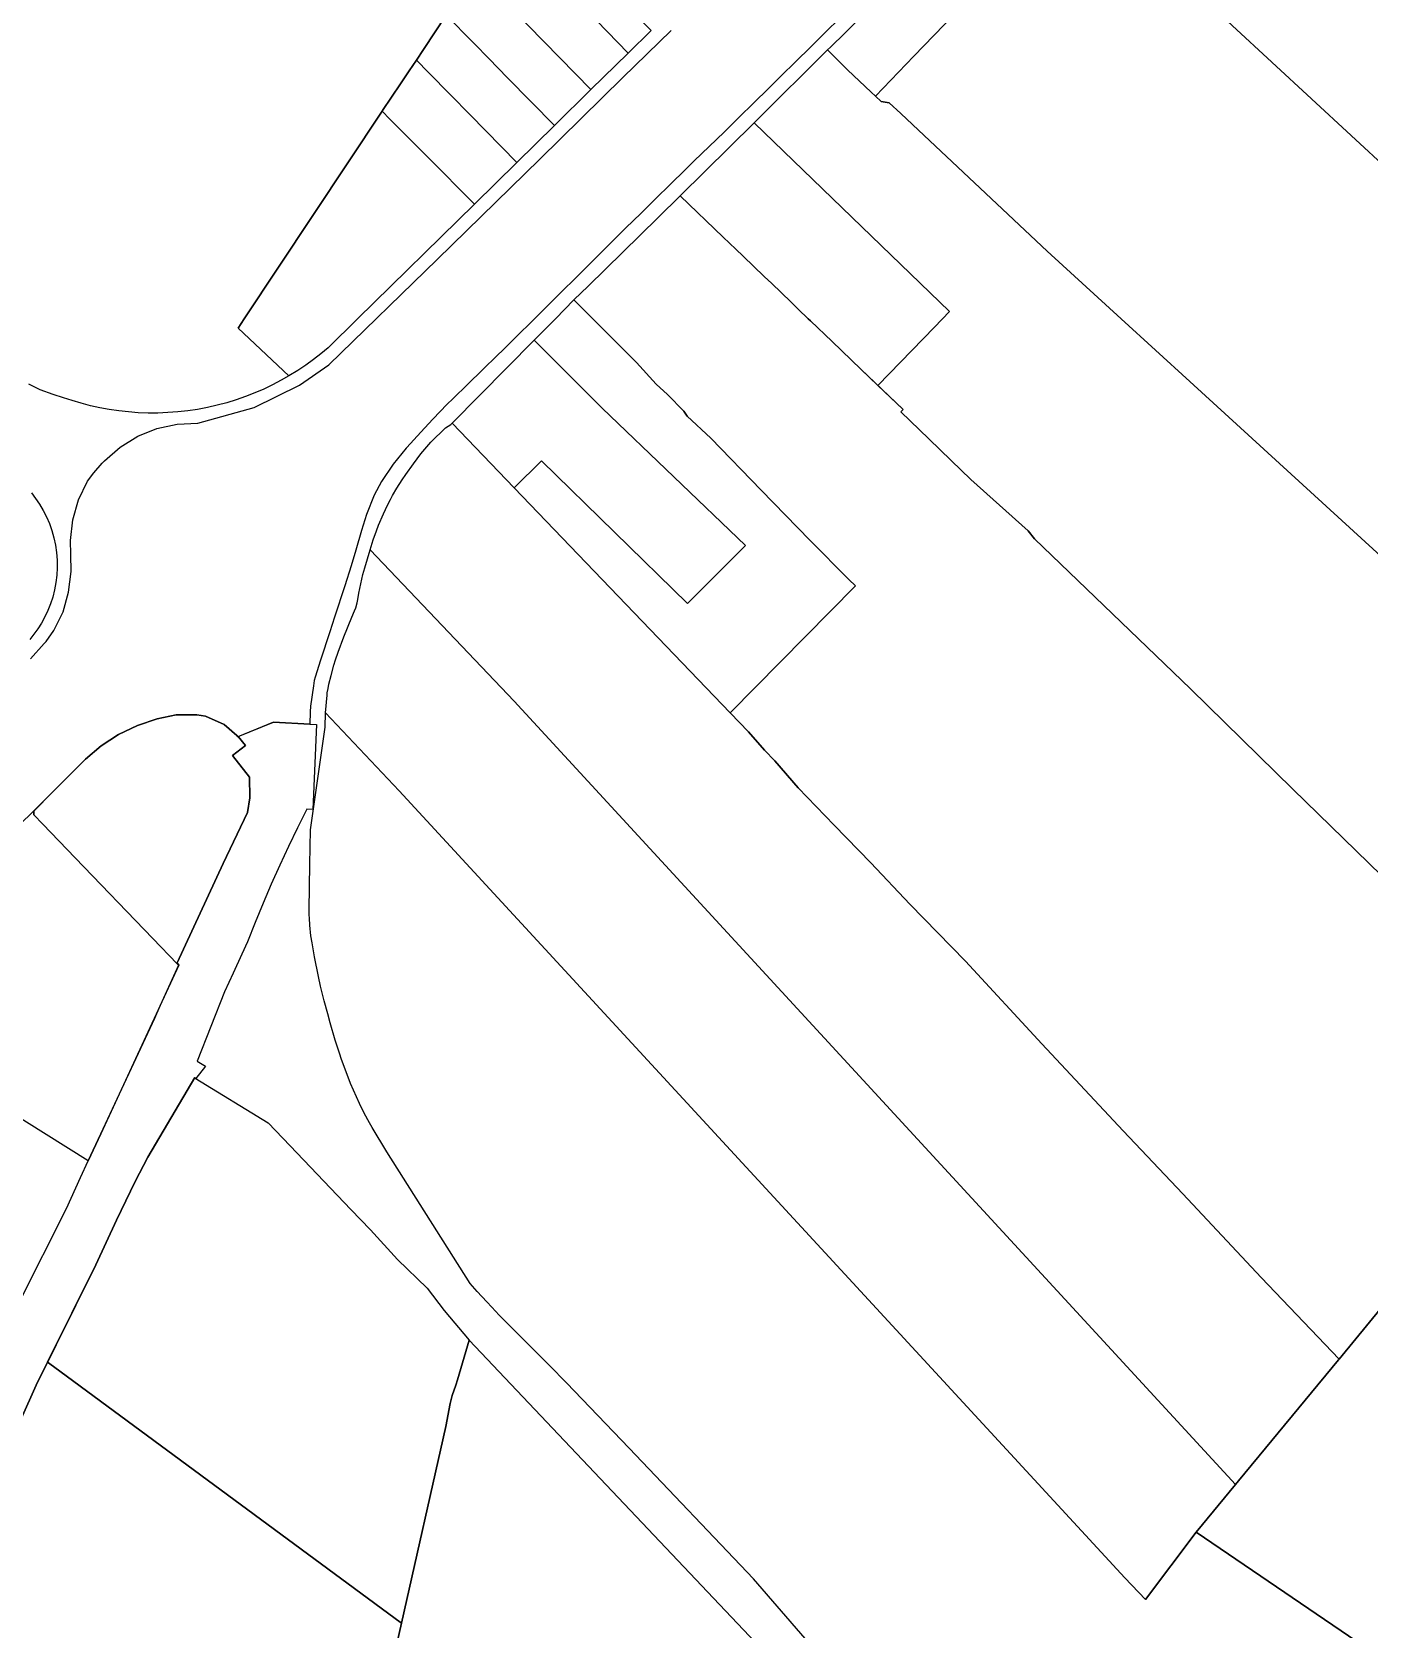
# Model space of a CAD drawing. Header units: metres. Extents: x 3 to 1005126, y 39 to 4383651.
# Drawn here: x 491007.3 to 491200.4, y 4370606 to 4370836.7 of the extents above; entities that cross this region are included whole.
import ezdxf

# ---------------------------------------------------------------- set-up
doc = ezdxf.new("R2010")
doc.units = ezdxf.units.M
doc.header["$MEASUREMENT"] = 0
doc.layers.add('TM_Llucmajor', color=7, linetype='Continuous')

msp = doc.modelspace()

# ---------------------------------------------------------------- linework, layer by layer
at = {"layer": 'TM_Llucmajor', "linetype": 'Continuous', "flags": 128}
for points in [[(491151.97, 4370864.09), (491152.62, 4370864.76), (491181.33, 4370894.32), (491194.5, 4370881.55), (491202.1, 4370874.51), (491213.77, 4370863.63), (491223.85, 4370854.28), (491237.74, 4370841.61), (491251.6, 4370828.64), (491258.52, 4370821.84), (491272.51, 4370808.95), (491281.95, 4370800.04), (491287.11, 4370795.23), (491288.36, 4370794.06), (491289.56, 4370793.23), (491298.47, 4370784.51), (491299.83, 4370783.16), (491303.93, 4370780.06), (491296.48, 4370770.17), (491279.62, 4370747.7), (491278.89, 4370746.73), (491226.44, 4370795.23), (491151.97, 4370864.09)], [(491129.08, 4370827.39), (491134.62, 4370833.14), (491140.47, 4370839.17), (491143.59, 4370842.38), (491137.07, 4370848.75), (491151.97, 4370864.09), (491226.44, 4370795.23), (491278.89, 4370746.73), (491277.88, 4370745.38), (491252.91, 4370714.49), (491224.56, 4370740.38), (491174.47, 4370786.18), (491164.57, 4370795.23), (491153.91, 4370804.98), (491136.13, 4370821.72), (491132.76, 4370824.87), (491131.09, 4370826.43), (491129.93, 4370826.6), (491129.08, 4370827.39)], [(491071.25, 4370845.38), (491073.41, 4370848.74), (491074.03, 4370849.71), (491075.49, 4370851.99), (491077, 4370850.44), (491077.18, 4370850.25), (491078.46, 4370848.94), (491078.99, 4370848.4), (491082.76, 4370844.52), (491087.28, 4370839.85), (491093.35, 4370833.59), (491087.99, 4370828.32), (491081.22, 4370835.21), (491076.45, 4370840.09), (491073.85, 4370842.74), (491071.25, 4370845.38)], [(491122.18, 4370834.07), (491122.6, 4370834.48), (491124.69, 4370836.54), (491127.66, 4370839.47), (491133.86, 4370845.59), (491137.07, 4370848.75), (491143.59, 4370842.38), (491140.47, 4370839.17), (491134.62, 4370833.14), (491129.08, 4370827.39), (491128.48, 4370827.95), (491125.03, 4370831.17), (491123.31, 4370832.92), (491122.18, 4370834.07)], [(491067.09, 4370839.08), (491068.15, 4370840.7), (491069.85, 4370843.27), (491071.25, 4370845.38), (491073.85, 4370842.74), (491076.45, 4370840.09), (491081.22, 4370835.21), (491087.99, 4370828.32), (491082.72, 4370823.15), (491075.96, 4370830.04), (491073.24, 4370832.82), (491071.18, 4370834.92), (491069.4, 4370836.74), (491068.65, 4370837.5), (491068.53, 4370837.61), (491067.09, 4370839.08)], [(491096.68, 4370836.85), (491093.35, 4370833.59), (491087.28, 4370839.85), (491090.12, 4370843.53), (491096.68, 4370836.85)], [(491062.8, 4370832.58), (491063.81, 4370834.11), (491067.09, 4370839.08), (491068.53, 4370837.61), (491068.65, 4370837.5), (491069.4, 4370836.74), (491071.18, 4370834.92), (491073.24, 4370832.82), (491075.96, 4370830.04), (491082.72, 4370823.15), (491077.29, 4370817.82), (491070.55, 4370824.7), (491067.72, 4370827.58), (491064.53, 4370830.81), (491062.8, 4370832.58)], [(491057.83, 4370825.23), (491057.88, 4370825.3), (491060.47, 4370829.14), (491061.75, 4370831.02), (491062.8, 4370832.58), (491064.53, 4370830.81), (491067.72, 4370827.58), (491070.55, 4370824.7), (491077.29, 4370817.82), (491071.17, 4370811.8), (491064.39, 4370818.64), (491061.56, 4370821.48), (491058.97, 4370824.08), (491057.83, 4370825.23)], [(491044.38, 4370786.97), (491037.02, 4370793.89), (491037.91, 4370795.23), (491057.83, 4370825.23), (491058.97, 4370824.08), (491061.56, 4370821.48), (491064.39, 4370818.64), (491071.17, 4370811.8), (491054.3, 4370795.23), (491050.03, 4370791.04), (491049, 4370790.18), (491047.92, 4370789.34), (491046.81, 4370788.54), (491045.67, 4370787.76), (491044.38, 4370786.97)], [(491129.45, 4370785.59), (491126.96, 4370787.97), (491122.81, 4370791.95), (491119.72, 4370794.91), (491119.39, 4370795.23), (491117.93, 4370796.63), (491117.65, 4370796.89), (491116.85, 4370797.66), (491114.1, 4370800.3), (491113.03, 4370801.32), (491109.96, 4370804.25), (491108.9, 4370805.27), (491107.1, 4370807), (491100.87, 4370812.98), (491111.57, 4370823.55), (491139.78, 4370796.28), (491137.62, 4370794.04), (491129.45, 4370785.59)], [(491076.92, 4370770.79), (491080.85, 4370774.71), (491101.92, 4370754.12), (491110.31, 4370762.47), (491089.61, 4370782.31), (491079.79, 4370792.12), (491082.86, 4370795.23), (491085.54, 4370797.94), (491088.26, 4370795.23), (491094.57, 4370788.92), (491097.43, 4370785.77), (491099.03, 4370784.31), (491101.39, 4370781.9), (491101.91, 4370781.15), (491105.31, 4370777.98), (491112.59, 4370770.49), (491119.62, 4370763.24), (491125.23, 4370757.55), (491126.21, 4370756.64), (491108.1, 4370738.33), (491076.92, 4370770.79)], [(491067.94, 4370780.14), (491079.79, 4370792.12), (491089.61, 4370782.31), (491110.31, 4370762.47), (491101.92, 4370754.12), (491080.85, 4370774.71), (491076.92, 4370770.79), (491067.94, 4370780.14)], [(491056.09, 4370761.86), (491056.54, 4370763.3), (491057, 4370764.58), (491057.33, 4370765.42), (491058.03, 4370767.08), (491058.61, 4370768.33), (491059.03, 4370769.15), (491059.34, 4370769.7), (491059.96, 4370770.75), (491060.72, 4370771.96), (491061.24, 4370772.75), (491062.35, 4370774.29), (491063.42, 4370775.71), (491063.98, 4370776.41), (491064.57, 4370777.08), (491064.88, 4370777.39), (491066.97, 4370779.5), (491067.74, 4370779.95), (491067.94, 4370780.14), (491076.92, 4370770.79), (491108.1, 4370738.33), (491110.75, 4370735.57), (491113.07, 4370732.92), (491114.56, 4370731.39), (491117.92, 4370727.48), (491123.1, 4370722.11), (491128.43, 4370716.63), (491134.04, 4370710.66), (491142.09, 4370702.44), (491153.14, 4370690.53), (491164.88, 4370677.96), (491173.5, 4370668.86), (491184.81, 4370656.78), (491196.05, 4370644.97), (491195.96, 4370644.86), (491181.53, 4370627.4), (491181.09, 4370626.86), (491076.91, 4370740.01), (491056.09, 4370761.86)], [(491049.67, 4370738.33), (491049.88, 4370740.87), (491049.91, 4370741.19), (491050.02, 4370741.83), (491050.15, 4370742.46), (491050.46, 4370743.71), (491050.86, 4370745.22), (491051.09, 4370745.96), (491051.46, 4370747.07), (491052.3, 4370749.28), (491053.48, 4370752.11), (491053.84, 4370753.03), (491054.02, 4370753.5), (491054.23, 4370754.21), (491054.34, 4370754.67), (491054.48, 4370755.58), (491054.61, 4370756.28), (491055.06, 4370758.29), (491055.33, 4370759.27), (491056.09, 4370761.86), (491076.91, 4370740.01), (491181.09, 4370626.86), (491175.39, 4370619.97), (491168.1, 4370610.24), (491165.1, 4370613.37), (491060.29, 4370727.05), (491049.67, 4370738.33)], [(491028.47, 4370701.95), (491028.44, 4370701.87), (491028.23, 4370702.07), (491024.73, 4370705.71), (491013.51, 4370717.39), (491008.84, 4370722.24), (491007.54, 4370723.59), (491007.52, 4370724.12), (491010.29, 4370726.9), (491014.98, 4370731.62), (491017.27, 4370733.56), (491019.78, 4370735.19), (491022.48, 4370736.5), (491025.32, 4370737.46), (491028.09, 4370738.02), (491031.08, 4370738.05), (491032.3, 4370737.83), (491035.04, 4370736.65), (491036.87, 4370735.06), (491037, 4370734.86), (491037.06, 4370734.89), (491038.1, 4370733.61), (491036.24, 4370732.17), (491038.66, 4370729.04), (491038.74, 4370726.04), (491038.39, 4370723.91), (491034.88, 4370716.54), (491028.22, 4370702.22), (491028.27, 4370702.17), (491028.47, 4370701.95)], [(491015.37, 4370673.63), (490981.75, 4370694.64), (490981.33, 4370698.29), (490981.31, 4370698.4), (490983.74, 4370700.78), (490995.67, 4370712.65), (491007.45, 4370724.06), (491007.52, 4370724.12), (491007.54, 4370723.59), (491008.84, 4370722.24), (491013.51, 4370717.39), (491024.73, 4370705.71), (491028.23, 4370702.07), (491028.44, 4370701.87), (491025.77, 4370696.07), (491017.22, 4370677.53), (491015.37, 4370673.63)], [(491030.82, 4370685.57), (491041.37, 4370679.11), (491044.54, 4370675.78), (491053.31, 4370666.56), (491056.14, 4370663.67), (491060.04, 4370659.36), (491064.36, 4370655.24), (491066.81, 4370651.98), (491070.42, 4370647.73), (491069.94, 4370646.09), (491068.7, 4370641.97), (491068.46, 4370641.22), (491067.96, 4370639.71), (491067.75, 4370638.95), (491067.67, 4370638.56), (491067.03, 4370635.23), (491060.62, 4370606.84), (491010.38, 4370643.91), (491009.52, 4370644.55), (491016.49, 4370658.59), (491019.49, 4370665.02), (491022.17, 4370670.63), (491023.99, 4370674.14), (491030.77, 4370685.64), (491030.84, 4370685.59), (491030.82, 4370685.57)], [(491175.39, 4370619.97), (491181.09, 4370626.86), (491181.53, 4370627.4), (491195.96, 4370644.86), (491196.05, 4370644.97), (491204.4, 4370655.13), (491205.19, 4370656.09), (491209.09, 4370660.84), (491215.6, 4370656.42), (491238.99, 4370640.53), (491252.31, 4370631.48), (491221.55, 4370588.58), (491213.68, 4370593.93), (491175.39, 4370619.97)], [(491123.31, 4370510.13), (491122.69, 4370510.64), (491093.84, 4370531.29), (491050.66, 4370562.68), (491060.62, 4370606.84), (491067.03, 4370635.23), (491067.67, 4370638.56), (491067.75, 4370638.95), (491067.96, 4370639.71), (491068.46, 4370641.22), (491068.7, 4370641.97), (491069.94, 4370646.09), (491070.42, 4370647.73), (491122.06, 4370593.16), (491123.31, 4370510.13)], [(491010.38, 4370643.91), (491060.62, 4370606.84), (491050.66, 4370562.68), (491047.79, 4370553.41), (491044.64, 4370543.26), (491038.53, 4370547.46), (491023.31, 4370558.6), (491001.58, 4370574.09), (490983.78, 4370587.05), (490982.04, 4370588.36), (491000, 4370624.54), (491003.73, 4370631.94), (491007.85, 4370641.19), (491009.52, 4370644.55), (491010.38, 4370643.91)]]:
    msp.add_lwpolyline(points, close=True, dxfattribs=at)
for points in [[(491123.97, 4370838.7), (491121.84, 4370836.59), (491119.71, 4370834.48), (491117.58, 4370832.37), (491115.44, 4370830.26), (491113.65, 4370828.5), (491111.51, 4370826.4), (491109.37, 4370824.3), (491107.22, 4370822.2), (491105.07, 4370820.11), (491102.92, 4370818.02), (491101.62, 4370816.75), (491099.47, 4370814.66), (491097.33, 4370812.56), (491095.19, 4370810.45), (491093.05, 4370808.35), (491091.3, 4370806.62), (491089.18, 4370804.5), (491087.05, 4370802.38), (491085.84, 4370801.17), (491083.71, 4370799.05), (491081.59, 4370796.93), (491079.46, 4370794.82), (491077.4, 4370792.79), (491075.25, 4370790.69), (491074.49, 4370789.96), (491072.34, 4370787.87), (491070.19, 4370785.78), (491068.05, 4370783.68), (491067.25, 4370782.88), (491065.16, 4370780.73), (491063.4, 4370778.85), (491061.38, 4370776.63), (491061.3, 4370776.55), (491059.42, 4370774.22), (491057.76, 4370771.73), (491056.7, 4370769.75), (491055.6, 4370766.97), (491054.87, 4370764.67), (491054.02, 4370761.8), (491053.35, 4370759.55), (491052.45, 4370756.68), (491050.97, 4370752.14), (491050.28, 4370750), (491048.95, 4370745.91), (491048.16, 4370743.47), (491048.04, 4370742.97), (491047.92, 4370742.23), (491047.5, 4370739.26), (491047.43, 4370738.47), (491047.38, 4370736.7), (491042.13, 4370736.99), (491037, 4370734.86), (491036.87, 4370735.06), (491035.04, 4370736.65), (491032.3, 4370737.83), (491031.08, 4370738.05), (491028.09, 4370738.02), (491025.32, 4370737.46), (491022.48, 4370736.5), (491019.78, 4370735.19), (491017.27, 4370733.56), (491014.98, 4370731.62), (491010.29, 4370726.9), (491007.45, 4370724.06), (490995.67, 4370712.65)], [(491067.09, 4370839.08), (491063.81, 4370834.11), (491062.8, 4370832.58), (491061.75, 4370831.02), (491060.47, 4370829.14), (491057.88, 4370825.3), (491057.83, 4370825.23), (491037.91, 4370795.23), (491037.02, 4370793.89), (491044.38, 4370786.97), (491043.27, 4370786.35), (491042.02, 4370785.69), (491040.74, 4370785.07), (491039.44, 4370784.51), (491038.11, 4370784), (491036.76, 4370783.53), (491035.38, 4370783.1), (491033.99, 4370782.73), (491032.59, 4370782.41), (491031.18, 4370782.14), (491029.75, 4370781.93), (491028.32, 4370781.77), (491026.89, 4370781.67), (491025.46, 4370781.61), (491024.03, 4370781.61), (491022.61, 4370781.66), (491021.2, 4370781.77), (491019.8, 4370781.91), (491018.42, 4370782.12), (491017.05, 4370782.38), (491015.7, 4370782.67), (491014.37, 4370783.02), (491013.07, 4370783.41), (491011.79, 4370783.81), (491010.32, 4370784.29), (491008.44, 4370784.96), (491006.8, 4370785.79)], [(491007.06, 4370746.1), (491009.03, 4370748.34), (491009.29, 4370748.63), (491010.44, 4370750.2), (491011.76, 4370752.89), (491012.55, 4370755.76), (491012.92, 4370758.73), (491012.89, 4370761.19), (491012.84, 4370763.2), (491013.18, 4370766.18), (491014, 4370769.06), (491015.28, 4370771.77), (491016.2, 4370772.96), (491017.4, 4370774.36), (491017.73, 4370774.71), (491019.98, 4370776.68), (491022.53, 4370778.25), (491025.31, 4370779.37), (491028.24, 4370780.01), (491031.23, 4370780.14), (491039.37, 4370782.42), (491045.88, 4370785.65), (491050.16, 4370788.6), (491065.76, 4370803.8), (491080.61, 4370818.29), (491092.59, 4370830.06), (491099.56, 4370836.85)], [(491202.18, 4370714.83), (491189.38, 4370727.29), (491174.58, 4370741.78), (491152.04, 4370763.46), (491151.15, 4370764.61), (491142.87, 4370772.01), (491140.03, 4370774.76), (491136.81, 4370777.87), (491132.77, 4370781.79), (491133.07, 4370782.11), (491129.45, 4370785.59), (491137.62, 4370794.04), (491137.62, 4370794.04), (491139.78, 4370796.28), (491111.57, 4370823.55), (491114.81, 4370826.77), (491119.25, 4370831.19), (491122.18, 4370834.07), (491123.31, 4370832.92), (491125.03, 4370831.17), (491128.48, 4370827.95), (491129.08, 4370827.39), (491129.93, 4370826.6), (491131.09, 4370826.43), (491132.76, 4370824.87), (491136.13, 4370821.72), (491153.91, 4370804.98), (491164.57, 4370795.23), (491174.47, 4370786.18), (491224.56, 4370740.38)], [(491204.4, 4370655.13), (491196.05, 4370644.97), (491184.81, 4370656.78), (491173.5, 4370668.86), (491164.88, 4370677.96), (491153.14, 4370690.53), (491142.09, 4370702.44), (491134.04, 4370710.66), (491128.43, 4370716.63), (491123.1, 4370722.11), (491117.92, 4370727.48), (491114.56, 4370731.39), (491113.07, 4370732.92), (491110.75, 4370735.57), (491108.1, 4370738.33), (491126.21, 4370756.64), (491125.23, 4370757.55), (491119.62, 4370763.24), (491112.59, 4370770.49), (491105.31, 4370777.98), (491101.91, 4370781.15), (491101.39, 4370781.9), (491099.03, 4370784.31), (491097.43, 4370785.77), (491094.57, 4370788.92), (491088.26, 4370795.23), (491085.54, 4370797.94), (491085.54, 4370797.94), (491087.58, 4370799.92), (491095.09, 4370807.3), (491097.71, 4370809.86), (491100.87, 4370812.98), (491107.1, 4370807), (491108.9, 4370805.27), (491109.96, 4370804.25), (491113.03, 4370801.32), (491114.1, 4370800.3), (491116.85, 4370797.66), (491117.65, 4370796.89), (491117.93, 4370796.63), (491119.39, 4370795.23), (491119.72, 4370794.91), (491122.81, 4370791.95), (491126.96, 4370787.97), (491133.07, 4370782.11), (491132.77, 4370781.79), (491136.81, 4370777.87), (491140.03, 4370774.76), (491142.87, 4370772.01), (491151.15, 4370764.61), (491152.04, 4370763.46), (491174.58, 4370741.78), (491189.38, 4370727.29), (491202.18, 4370714.83)], [(491007.17, 4370770.08), (491007.78, 4370769.29), (491008.35, 4370768.45), (491008.87, 4370767.55), (491009.35, 4370766.62), (491009.77, 4370765.64), (491010.12, 4370764.63), (491010.42, 4370763.6), (491010.64, 4370762.53), (491010.8, 4370761.45), (491010.88, 4370760.37), (491010.9, 4370759.28), (491010.84, 4370758.19), (491010.71, 4370757.12), (491010.51, 4370756.07), (491010.25, 4370755.04), (491009.92, 4370754.04), (491009.54, 4370753.08), (491009.11, 4370752.16), (491008.63, 4370751.28), (491008.1, 4370750.45), (491007.55, 4370749.66), (491006.95, 4370748.93)], [(491005.45, 4370653.24), (491012.23, 4370666.73), (491014.28, 4370671.21), (491015.37, 4370673.63), (491017.22, 4370677.53), (491024.99, 4370694.22), (491025.79, 4370696.01), (491028.52, 4370701.91), (491028.47, 4370701.95), (491028.27, 4370702.17), (491028.22, 4370702.22), (491034.88, 4370716.54), (491038.39, 4370723.91), (491038.74, 4370726.04), (491038.66, 4370729.04), (491036.24, 4370732.17), (491038.1, 4370733.61), (491037.06, 4370734.89), (491042.13, 4370736.99), (491047.38, 4370736.7), (491048.35, 4370736.65), (491047.82, 4370724.36), (491046.94, 4370724.39), (491045.61, 4370721.73), (491044.3, 4370719.03), (491043.04, 4370716.31), (491041.82, 4370713.57), (491040.63, 4370710.81), (491039.49, 4370708.04), (491038.38, 4370705.25), (491037.59, 4370703.45), (491036.34, 4370700.73), (491035.05, 4370698.02), (491031.13, 4370688.03), (491032.31, 4370687.27), (491030.94, 4370685.52), (491030.77, 4370685.64), (491023.99, 4370674.14), (491022.17, 4370670.63), (491019.49, 4370665.02), (491016.49, 4370658.59), (491007.85, 4370641.19), (491003.73, 4370631.94)], [(491118.93, 4370604.61), (491111.48, 4370613.26), (491093.49, 4370632.13), (491084.46, 4370641.54), (491081.99, 4370644.06), (491076.99, 4370649.04), (491074.76, 4370651.32), (491073.66, 4370652.47), (491072.96, 4370653.23), (491071.57, 4370654.75), (491070.53, 4370655.9), (491058.52, 4370674.92), (491056.4, 4370678.42), (491056, 4370679.1), (491055.25, 4370680.48), (491054.55, 4370681.89), (491054.11, 4370682.84), (491053.28, 4370684.78), (491052.48, 4370686.85), (491051.98, 4370688.24), (491051.67, 4370689.17), (491051.07, 4370691.05), (491050.33, 4370693.56), (491049.98, 4370694.82), (491049.47, 4370696.71), (491048.95, 4370698.82), (491048.63, 4370700.24), (491048.06, 4370703.09), (491047.71, 4370705.1), (491047.56, 4370706.11), (491047.39, 4370707.63), (491047.32, 4370708.64), (491047.3, 4370709.15), (491047.3, 4370709.91), (491047.41, 4370716.4), (491047.5, 4370721.42), (491049.59, 4370736.23), (491049.67, 4370738.33), (491060.29, 4370727.05), (491165.1, 4370613.37), (491168.1, 4370610.24), (491175.39, 4370619.97), (491213.68, 4370593.93)]]:
    msp.add_lwpolyline(points, dxfattribs=at)

doc.saveas('drawing.dxf')
